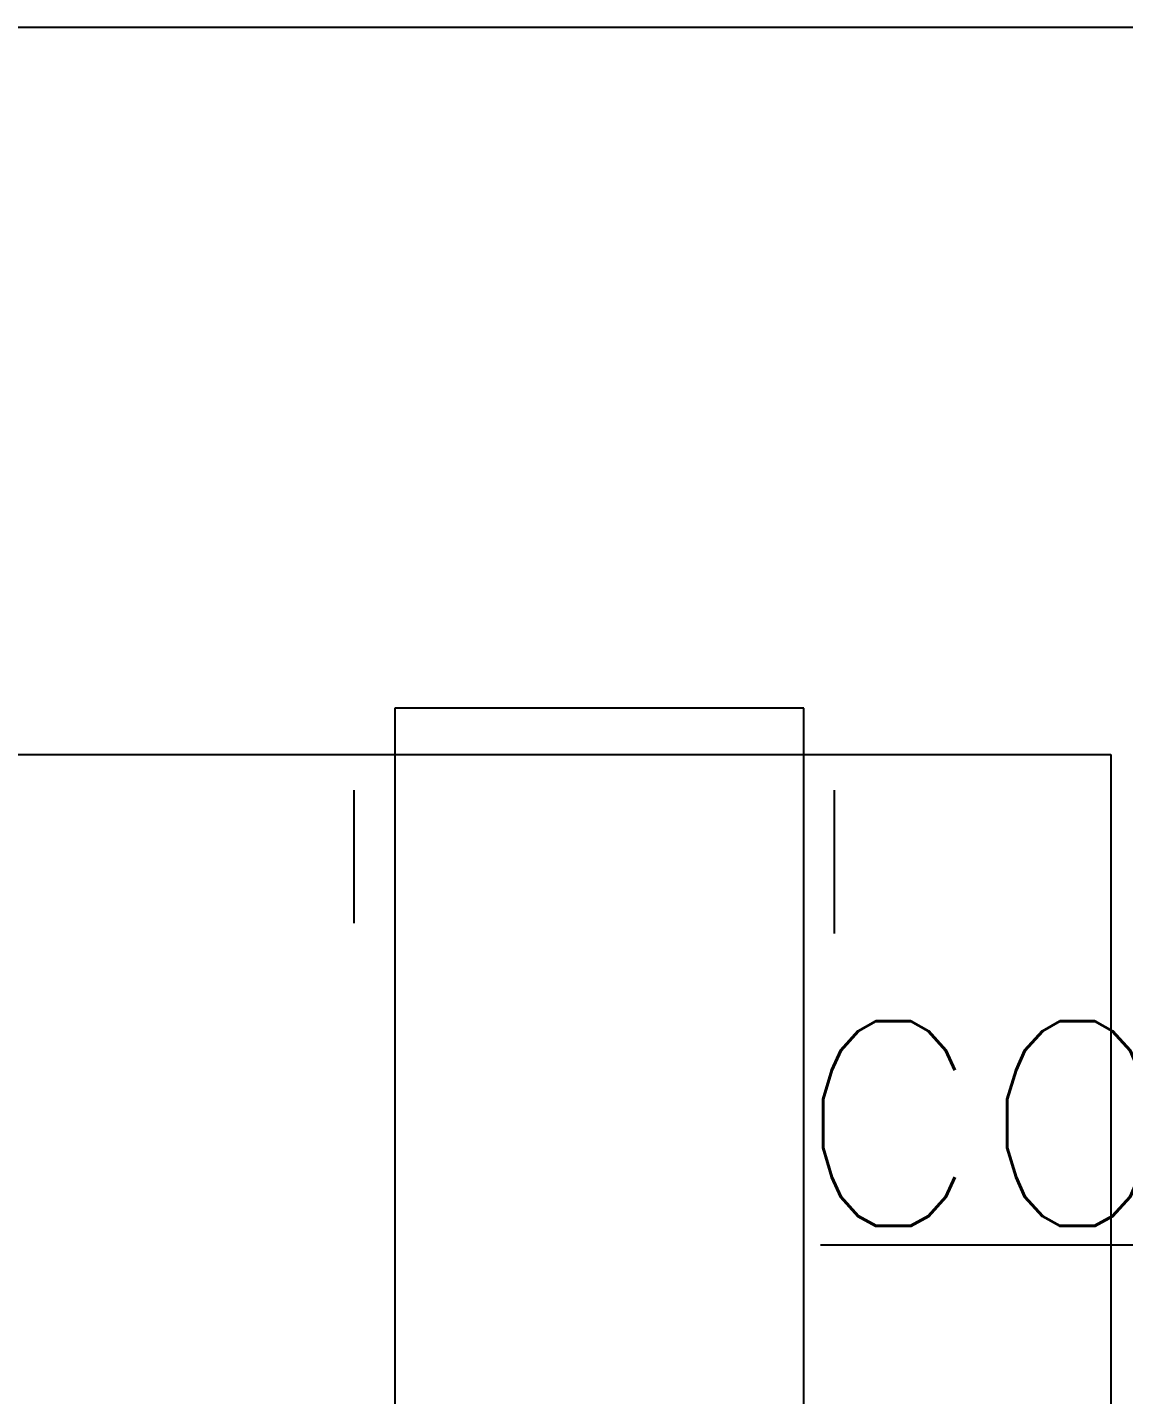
# Model space of a CAD drawing. Header units: inches. Extents: x 567429 to 582707, y 126347 to 133675.
# Drawn here: x 581282.6 to 581389.7, y 131439.8 to 131573.4 of the extents above; entities that cross this region are included whole.
import ezdxf
from ezdxf.enums import TextEntityAlignment as Align

# ---------------------------------------------------------------- set-up
doc = ezdxf.new("R2010")
doc.units = ezdxf.units.IN
doc.header["$MEASUREMENT"] = 0
for name, color, linetype in [('FIRE WIRE', 4, 'Continuous'), ('mobl', 11, 'Continuous'), ('SOUND', 3, 'Continuous')]:
    doc.layers.add(name, color=color, linetype=linetype)
doc.styles.add('ROMANS', font='romans.shx')

msp = doc.modelspace()

# ---------------------------------------------------------------- linework, layer by layer
at = {"layer": 'FIRE WIRE'}
msp.add_line((580876.21, 131573.45), (581470.93, 131573.45), dxfattribs=at)
at = {"layer": 'mobl', "color": 15}
for p, q in [((581318.49, 131506.88), (581318.49, 131406.88)), ((581358.49, 131506.88), (581318.49, 131506.88)), ((581358.49, 131406.88), (581358.49, 131506.88)), ((581188.49, 131502.38), (581388.49, 131502.38)), ((581388.49, 131502.38), (581388.49, 131412.38)), ((581314.49, 131498.88), (581314.49, 131485.88)), ((581361.49, 131484.88), (581361.49, 131498.88))]:
    msp.add_line(p, q, dxfattribs=at)
at = {"layer": 'SOUND', "color": 30, "ltscale": 7}
msp.add_line((581492.26, 131454.39, 0), (581360.12, 131454.39, 0), dxfattribs=at)

# ---------------------------------------------------------------- texts
at = {"layer": 'SOUND', "color": 2, "ltscale": 8, "style": 'ROMANS'}
msp.add_text('COAXIAL.C', height=20, dxfattribs=at).set_placement((581424.22, 131450.28, 0), align=Align.BOTTOM_CENTER)

doc.saveas('drawing.dxf')
